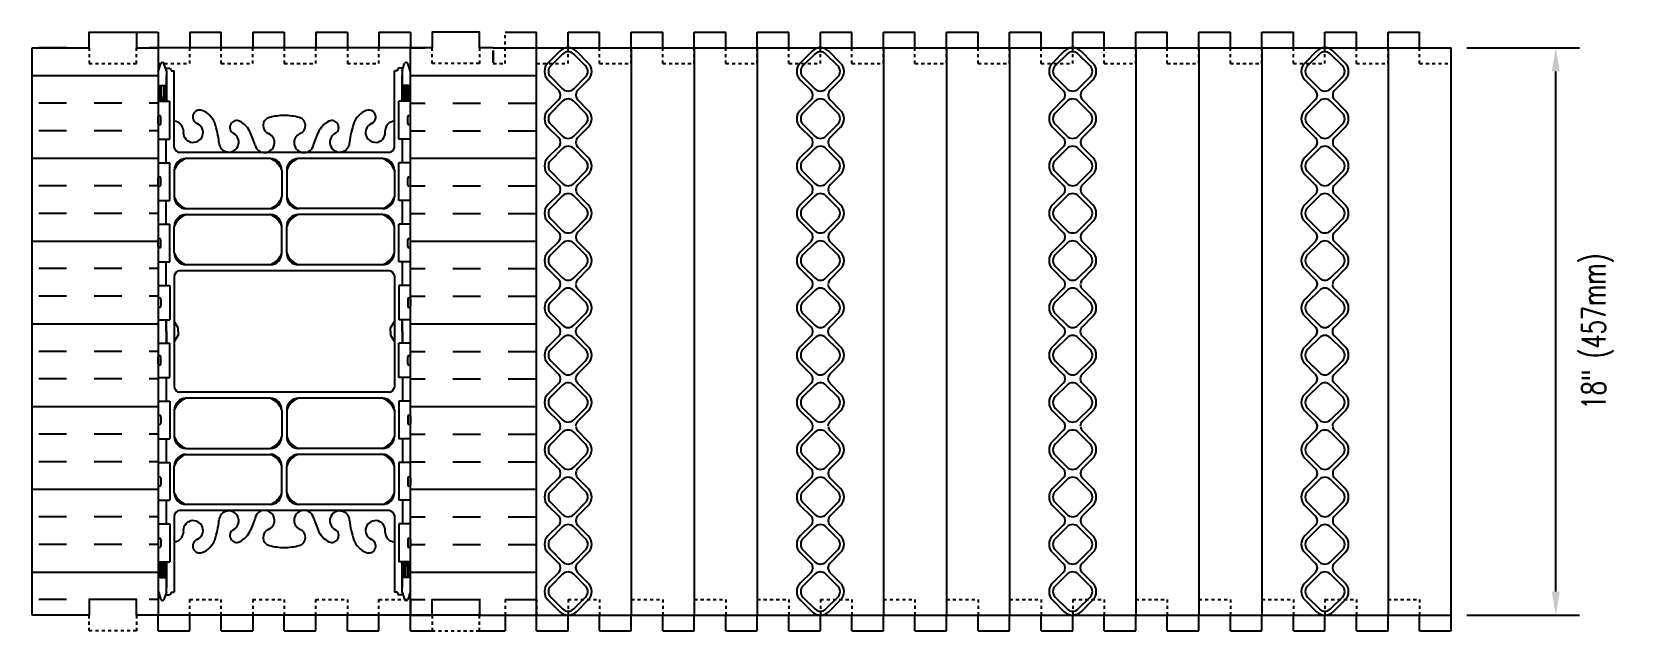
# Model space of a CAD drawing. Header units: inches. Extents: x 134.3 to 188.9, y 32.5 to 89.4.
# Drawn here: x 138.2 to 188.9, y 70.4 to 89.4 of the extents above; entities that cross this region are included whole.
import ezdxf

# ---------------------------------------------------------------- set-up
doc = ezdxf.new("R2010")
doc.units = ezdxf.units.IN
doc.header["$MEASUREMENT"] = 0
doc.linetypes.add('DASHED2', pattern=[0.375, 0.25, -0.125])
for name, color, linetype in [('HATCH', 12, 'Continuous'), ('line25', 2, 'Continuous'), ('LINE50', 5, 'Continuous'), ('LINE8', 8, 'Continuous'), ('LINE9', 9, 'Continuous'), ('TEXT', 4, 'Continuous'), ('Web_Edge', 9, 'Continuous')]:
    doc.layers.add(name, color=color, linetype=linetype)
doc.styles.add('DIM', font='romans.shx', dxfattribs={"width": 0.7})
doc.dimstyles.new('ext_8', dxfattribs={"dimscale": 8, "dimtxt": 0.09375, "dimasz": 0.09375, "dimexe": 0.09375, "dimexo": 0.0625, "dimgap": 0.0625, "dimtad": 1, "dimdec": 4, "dimzin": 3, "dimdsep": 46, "dimlunit": 4, "dimtxsty": 'DIM', "dimcen": 0.09, "dimdle": 0.09375, "dimclrt": 4, "dimadec": 0, "dimazin": 0, "dimtfac": 1, "dimtdec": 4, "dimtmove": 2, "dimatfit": 3, "dimfxl": 0, "dimfrac": 2, "dimtolj": 1, "dimtzin": 0, "dimarcsym": 0})

# ---------------------------------------------------------------- blocks, each defined once
blk = doc.blocks.new('*D45')
at = {"layer": 'Defpoints', "color": 0}
for p in [(183.162, 88.884), (186.482, 88.884), (183.162, 70.884)]:
    blk.add_point(p, dxfattribs=at)
at = {"layer": 'TEXT', "color": 0, "lineweight": -2}
for p, q in [((183.662, 88.884), (187.232, 88.884)), ((186.482, 71.634), (186.482, 88.134)), ((183.662, 70.884), (187.232, 70.884))]:
    blk.add_line(p, q, dxfattribs=at)
at = {"layer": 'TEXT', "color": 0}
for points in [[(186.357, 88.134), (186.607, 88.134), (186.482, 88.884)], [(186.357, 71.634), (186.607, 71.634), (186.482, 70.884)]]:
    blk.add_solid(points, dxfattribs=at)
at = {"layer": 'TEXT', "color": 4, "insert": (187.812, 79.884), "char_height": 0.75, "attachment_point": 5, "rotation": 90, "style": 'DIM'}
blk.add_mtext('\\A1;18" (457mm)', dxfattribs=at)
blk = doc.blocks.new('WEB_INSERT_FRONT')
for p, q in [((-0.265, 8.89), (-0.64, 8.515)), ((0.64, 8.515), (0.265, 8.89)), ((-0.64, 7.985), (-0.297, 7.641)), ((0.309, 7.653), (0.64, 7.985)), ((-0.297, 7.359), (-0.64, 7.015)), ((0.25, 7.512), (0.25, 7.488)), ((0.64, 7.015), (0.309, 7.347)), ((-0.64, 6.485), (-0.297, 6.141)), ((0.309, 6.153), (0.64, 6.485)), ((-0.297, 5.859), (-0.64, 5.515)), ((0.25, 6.012), (0.25, 5.988)), ((0.64, 5.515), (0.309, 5.847)), ((-0.64, 4.985), (-0.297, 4.641)), ((0.309, 4.653), (0.64, 4.985)), ((-0.297, 4.359), (-0.64, 4.015)), ((0.25, 4.512), (0.25, 4.488)), ((0.64, 4.015), (0.309, 4.347)), ((-0.297, 3.141), (-0.64, 3.485)), ((0.309, 3.153), (0.64, 3.485)), ((-0.297, 2.859), (-0.64, 2.515)), ((0.25, 3.012), (0.25, 2.988)), ((0.64, 2.515), (0.309, 2.847)), ((-0.64, 1.985), (-0.297, 1.641)), ((0.309, 1.653), (0.64, 1.985)), ((-0.297, 1.359), (-0.64, 1.015)), ((-0.64, 0.485), (-0.297, 0.141)), ((-0.297, -0.141), (-0.64, -0.485)), ((-0.64, -1.015), (-0.297, -1.359)), ((-0.297, -1.641), (-0.64, -1.985)), ((-0.64, -2.515), (-0.297, -2.859)), ((-0.297, -3.141), (-0.64, -3.485)), ((0.64, -3.485), (0.309, -3.153)), ((-0.64, -4.015), (-0.297, -4.359)), ((0.309, -4.347), (0.64, -4.015)), ((0.25, -4.488), (0.25, -4.512)), ((-0.297, -4.641), (-0.64, -4.985)), ((0.64, -4.985), (0.309, -4.653)), ((-0.64, -5.515), (-0.297, -5.859)), ((0.309, -5.847), (0.64, -5.515)), ((0.25, -5.988), (0.25, -6.012)), ((-0.297, -6.141), (-0.64, -6.485)), ((0.64, -6.485), (0.309, -6.153)), ((-0.64, -7.015), (-0.297, -7.359)), ((0.297, -7.359), (0.64, -7.015)), ((-0.297, -7.641), (-0.64, -7.985)), ((0.64, -7.985), (0.297, -7.641)), ((-0.64, -8.515), (-0.265, -8.89)), ((0.265, -8.89), (0.64, -8.515))]:
    blk.add_line(p, q)
for points in [[(-0.552, 8.073), (-0.177, 7.698, 0.414214), (0.177, 7.698), (0.552, 8.073, 0.414214), (0.552, 8.427), (0.177, 8.802, 0.414214), (-0.177, 8.802), (-0.552, 8.427, 0.414214)], [(-0.552, 6.573), (-0.177, 6.198, 0.414214), (0.177, 6.198), (0.552, 6.573, 0.414214), (0.552, 6.927), (0.177, 7.302, 0.414214), (-0.177, 7.302), (-0.552, 6.927, 0.414214)], [(-0.552, 5.073), (-0.177, 4.698, 0.414214), (0.177, 4.698), (0.552, 5.073, 0.414214), (0.552, 5.427), (0.177, 5.802, 0.414214), (-0.177, 5.802), (-0.552, 5.427, 0.414214)], [(-0.552, 3.573), (-0.177, 3.198, 0.414214), (0.177, 3.198), (0.552, 3.573, 0.414214), (0.552, 3.927), (0.177, 4.302, 0.414214), (-0.177, 4.302), (-0.552, 3.927, 0.414214)], [(-0.552, 3.573), (-0.177, 3.198, 0.414214), (0.177, 3.198), (0.552, 3.573, 0.414214), (0.552, 3.927), (0.177, 4.302, 0.414214), (-0.177, 4.302), (-0.552, 3.927, 0.414214)], [(-0.552, 2.073), (-0.177, 1.698, 0.414214), (0.177, 1.698), (0.552, 2.073, 0.414214), (0.552, 2.427), (0.177, 2.802, 0.414214), (-0.177, 2.802), (-0.552, 2.427, 0.414214)], [(-0.552, 0.573), (-0.177, 0.198, 0.414214), (0.177, 0.198), (0.552, 0.573, 0.414214), (0.552, 0.927), (0.177, 1.302, 0.414214), (-0.177, 1.302), (-0.552, 0.927, 0.414214)], [(-0.552, -0.927), (-0.177, -1.302, 0.414214), (0.177, -1.302), (0.552, -0.927, 0.414214), (0.552, -0.573), (0.177, -0.198, 0.414214), (-0.177, -0.198), (-0.552, -0.573, 0.414214)], [(-0.552, -2.427), (-0.177, -2.802, 0.414214), (0.177, -2.802), (0.552, -2.427, 0.414214), (0.552, -2.073), (0.177, -1.698, 0.414214), (-0.177, -1.698), (-0.552, -2.073, 0.414214)], [(-0.552, -3.927), (-0.177, -4.302, 0.414214), (0.177, -4.302), (0.552, -3.927, 0.414214), (0.552, -3.573), (0.177, -3.198, 0.414214), (-0.177, -3.198), (-0.552, -3.573, 0.414214)], [(-0.552, -5.427), (-0.177, -5.802, 0.414214), (0.177, -5.802), (0.552, -5.427, 0.414214), (0.552, -5.073), (0.177, -4.698, 0.414214), (-0.177, -4.698), (-0.552, -5.073, 0.414214)], [(-0.552, -6.927), (-0.177, -7.302, 0.414214), (0.177, -7.302), (0.552, -6.927, 0.414214), (0.552, -6.573), (0.177, -6.198, 0.414214), (-0.177, -6.198), (-0.552, -6.573, 0.414214)], [(-0.552, -8.427), (-0.177, -8.802, 0.414214), (0.177, -8.802), (0.552, -8.427, 0.414214), (0.552, -8.073), (0.177, -7.698, 0.414214), (-0.177, -7.698), (-0.552, -8.073, 0.414214)]]:
    blk.add_lwpolyline(points, format="xyb", close=True)
blk.add_lwpolyline([(0.25, -2.988, -0.198912), (0.309, -2.847), (0.64, -2.515, 0.414214), (0.64, -1.985), (0.309, -1.653, -0.198912), (0.25, -1.512), (0.25, -1.488, -0.198912), (0.309, -1.347), (0.64, -1.015, 0.414214), (0.64, -0.485), (0.309, -0.153, -0.198912), (0.25, -0.012), (0.25, 0.012, -0.198912), (0.309, 0.153), (0.64, 0.485, 0.414214), (0.64, 1.015), (0.309, 1.347, -0.198912), (0.25, 1.488)], format="xyb")
for centre, radius, start, end in [((0, 8.625), 0.375, 45, 135), ((-0.375, 8.25), 0.375, 135, 225), ((0.375, 8.25), 0.375, 315, 45), ((-0.438, 7.5), 0.2, 315, 45), ((0.45, 7.512), 0.2, 135, 180), ((0.45, 7.488), 0.2, 180, 225), ((-0.375, 6.75), 0.375, 135, 225), ((0.375, 6.75), 0.375, 315, 45), ((-0.438, 6), 0.2, 315, 45), ((0.45, 6.012), 0.2, 135, 180), ((0.45, 5.988), 0.2, 180, 225), ((-0.375, 5.25), 0.375, 135, 225), ((0.375, 5.25), 0.375, 315, 45), ((-0.438, 4.5), 0.2, 315, 45), ((0.45, 4.512), 0.2, 135, 180), ((0.45, 4.488), 0.2, 180, 225), ((-0.375, 3.75), 0.375, 135, 225), ((0.375, 3.75), 0.375, 315, 45), ((-0.438, 3), 0.2, 315, 45), ((0.45, 3.012), 0.2, 135, 180), ((0.45, 2.988), 0.2, 180, 225), ((-0.375, 2.25), 0.375, 135, 225), ((0.375, 2.25), 0.375, 315, 45), ((-0.438, 1.5), 0.2, 315, 45), ((0.45, 1.512), 0.2, 135, 180), ((-0.375, 0.75), 0.375, 135, 225), ((-0.438, 0), 0.2, 315, 45), ((-0.375, -0.75), 0.375, 135, 225), ((-0.438, -1.5), 0.2, 315, 45), ((-0.375, -2.25), 0.375, 135, 225), ((-0.438, -3), 0.2, 315, 45), ((0.45, -3.012), 0.2, 180, 225), ((-0.375, -3.75), 0.375, 135, 225), ((0.375, -3.75), 0.375, 315, 45), ((-0.438, -4.5), 0.2, 315, 45), ((0.45, -4.488), 0.2, 135, 180), ((0.45, -4.512), 0.2, 180, 225), ((-0.375, -5.25), 0.375, 135, 225), ((0.375, -5.25), 0.375, 315, 45), ((-0.438, -6), 0.2, 315, 45), ((0.45, -5.988), 0.2, 135, 180), ((0.45, -6.012), 0.2, 180, 225), ((-0.375, -6.75), 0.375, 135, 225), ((0.375, -6.75), 0.375, 315, 45), ((-0.438, -7.5), 0.2, 315, 45), ((0.438, -7.5), 0.2, 135, 225), ((-0.375, -8.25), 0.375, 135, 225), ((0.375, -8.25), 0.375, 315, 45), ((0, -8.625), 0.375, 225, 315)]:
    blk.add_arc(centre, radius, start, end)

msp = doc.modelspace()

# ---------------------------------------------------------------- hatches: boundary and pattern name
at = {"layer": 'HATCH'}
h = msp.add_hatch(dxfattribs=at)
h.set_pattern_fill('INSUL', color=256, scale=7, angle=180, style=0)
h.set_pattern_definition([(180, (92.0052, -145.6224), (-3e-16, -2.625), []), (180, (92.0052, -146.4974), (-3e-16, -2.625), [0.875, -0.875]), (180, (92.0052, -147.3724), (-3e-16, -2.625), [0.875, -0.875])])
h.paths.add_polyline_path([(142.1621, 88.88416), (141.4746, 88.88416), (141.4746, 88.38416), (139.9746, 88.38416), (139.9746, 88.88416), (138.1621, 88.88416), (138.1621, 70.88416), (139.9746, 70.88416), (139.9746, 71.38416), (141.4746, 71.38416), (141.4746, 70.88416), (142.1621, 70.88416)])
h = msp.add_hatch(dxfattribs=at)
h.set_pattern_fill('INSUL', color=256, scale=7, style=0)
h.set_pattern_definition([(0, (92.0052, -145.6224), (0, 2.625), []), (0, (92.0052, -144.7474), (0, 2.625), [0.875, -0.875]), (0, (92.0052, -143.8724), (0, 2.625), [0.875, -0.875])])
h.paths.add_polyline_path([(150.1621, 70.88416), (150.8496, 70.88416), (150.8496, 71.38416), (152.3496, 71.38416), (152.3496, 70.88416), (154.1621, 70.88416), (154.1621, 88.88416), (152.3496, 88.88416), (152.3496, 88.38416), (150.8496, 88.38416), (150.8496, 88.88416), (150.1621, 88.88416)])

# ---------------------------------------------------------------- linework, layer by layer
for p, q in [((150.1621, 88.88416), (142.1621, 88.88416)), ((152.3496, 70.88416), (142.1621, 70.88416))]:
    msp.add_line(p, q, dxfattribs=at)
for points, degree in [([(152.78614, 88.40578), (152.78614, 88.53622), (152.78614, 88.66667), (152.78614, 88.79711)], 3), ([(152.78614, 88.79711), (152.78614, 88.60145), (152.78614, 88.40578)], 2)]:
    msp.add_open_spline(points, degree=degree, dxfattribs=at)
at = {"layer": 'line25'}
for p, q in [((142.1621, 88.88416), (142.1621, 70.88416)), ((150.1621, 70.88416), (150.1621, 88.88416)), ((157.1621, 88.88416), (157.1621, 70.88416)), ((159.1621, 88.88416), (159.1621, 70.88416)), ((161.1621, 88.88416), (161.1621, 70.88416)), ((165.1621, 88.88416), (165.1621, 70.88416)), ((167.1621, 88.88416), (167.1621, 70.88416)), ((169.1621, 88.88416), (169.1621, 70.88416)), ((173.1621, 88.88416), (173.1621, 70.88416)), ((175.1621, 88.88416), (175.1621, 70.88416)), ((177.1621, 88.88416), (177.1621, 70.88416)), ((181.1621, 88.88416), (181.1621, 70.88416)), ((142.1621, 87.18916), (142.52705, 87.18916)), ((142.52705, 85.98916), (142.52705, 87.18916)), ((150.1621, 87.18916), (149.79714, 87.18916)), ((149.79714, 85.98916), (149.79714, 87.18916)), ((142.1621, 85.98916), (142.52705, 85.98916)), ((150.1621, 85.98916), (149.79714, 85.98916)), ((142.1621, 85.23916), (142.52705, 85.23916)), ((142.52705, 84.03916), (142.52705, 85.23916)), ((150.1621, 85.23916), (149.79714, 85.23916)), ((149.79714, 84.03916), (149.79714, 85.23916)), ((142.1621, 84.03916), (142.52705, 84.03916)), ((150.1621, 84.03916), (149.79714, 84.03916)), ((142.1621, 83.28916), (142.52705, 83.28916)), ((142.52705, 82.08916), (142.52705, 83.28916)), ((150.1621, 83.28916), (149.79714, 83.28916)), ((149.79714, 82.08916), (149.79714, 83.28916)), ((142.1621, 82.08916), (142.52705, 82.08916)), ((150.1621, 82.08916), (149.79714, 82.08916)), ((142.1621, 81.33916), (142.52705, 81.33916)), ((142.52705, 81.33916), (142.52705, 80.25916)), ((150.1621, 81.33916), (149.79714, 81.33916)), ((149.79714, 81.33916), (149.79714, 80.25916)), ((142.1621, 80.25916), (142.52705, 80.25916)), ((150.1621, 80.25916), (149.79714, 80.25916)), ((142.1621, 79.50916), (142.52705, 79.50916)), ((142.52705, 78.42916), (142.52705, 79.50916)), ((150.1621, 79.50916), (149.79714, 79.50916)), ((149.79714, 78.42916), (149.79714, 79.50916)), ((142.1621, 78.88416), (142.1621, 70.88416)), ((142.1621, 78.42916), (142.52705, 78.42916)), ((150.1621, 78.42916), (149.79714, 78.42916)), ((142.1621, 77.67916), (142.52705, 77.67916)), ((142.52705, 77.67916), (142.52705, 76.47916)), ((150.1621, 77.67916), (149.79714, 77.67916)), ((149.79714, 77.67916), (149.79714, 76.47916)), ((142.1621, 76.47916), (142.52705, 76.47916)), ((150.1621, 76.47916), (149.79714, 76.47916)), ((142.1621, 75.72916), (142.52705, 75.72916)), ((142.52705, 75.72916), (142.52705, 74.52916)), ((150.1621, 75.72916), (149.79714, 75.72916)), ((149.79714, 75.72916), (149.79714, 74.52916)), ((142.1621, 74.52916), (142.52705, 74.52916)), ((150.1621, 74.52916), (149.79714, 74.52916)), ((142.1621, 73.77916), (142.52705, 73.77916)), ((142.52705, 73.77916), (142.52705, 72.57916)), ((150.1621, 73.77916), (149.79714, 73.77916)), ((149.79714, 73.77916), (149.79714, 72.57916)), ((142.1621, 72.57916), (142.52705, 72.57916)), ((150.1621, 72.57916), (149.79714, 72.57916))]:
    msp.add_line(p, q, dxfattribs=at)
at = {"layer": 'LINE50'}
for p, q in [((138.1621, 70.88416), (138.1621, 88.88416)), ((152.7871, 88.88416), (183.1621, 88.88416)), ((154.1621, 70.88416), (154.1621, 88.88416)), ((183.1621, 70.88416), (183.1621, 88.88416)), ((152.7871, 70.88416), (183.1621, 70.88416))]:
    msp.add_line(p, q, dxfattribs=at)
for points in [[(138.1621, 88.88416), (139.9746, 88.88416), (139.9746, 89.38416), (141.4746, 89.38416), (141.4746, 88.88416), (142.1621, 88.88416)], [(152.7871, 88.88416), (152.3496, 88.88416), (152.3496, 89.38416), (150.8496, 89.38416), (150.8496, 88.88416), (150.1621, 88.88416)], [(142.1621, 70.88416), (141.4746, 70.88416), (141.4746, 71.38416), (139.9746, 71.38416), (139.9746, 70.88416), (138.1621, 70.88416)], [(150.1621, 70.88416), (150.8496, 70.88416), (150.8496, 71.38416), (152.3496, 71.38416), (152.3496, 70.88416), (152.7871, 70.88416)]]:
    msp.add_lwpolyline(points, dxfattribs=at)
at = {"layer": 'LINE8'}
for p, q in [((141.4746, 89.38416), (142.1621, 89.38416)), ((142.1621, 89.38416), (142.1621, 88.38416)), ((143.1621, 89.38416), (143.1621, 88.88416)), ((143.1621, 89.38416), (144.1621, 89.38416)), ((144.1621, 88.88416), (144.1621, 89.38416)), ((145.1621, 89.38416), (145.1621, 88.88416)), ((145.1621, 89.38416), (146.1621, 89.38416)), ((146.1621, 89.38416), (146.1621, 88.88416)), ((147.1621, 89.38416), (147.1621, 88.88416)), ((147.1621, 89.38416), (148.1621, 89.38416)), ((148.1621, 89.38416), (148.1621, 88.88416)), ((149.1621, 89.38416), (149.1621, 88.88416)), ((149.1621, 89.38416), (150.1621, 89.38416)), ((150.1621, 89.38416), (150.1621, 88.88416)), ((150.1621, 71.38416), (150.1621, 70.88416)), ((142.1621, 70.38416), (142.1621, 70.88416)), ((143.1621, 70.38416), (143.1621, 70.88416)), ((144.1621, 70.38416), (144.1621, 70.88416)), ((145.1621, 70.88416), (145.1621, 70.38416)), ((146.1621, 70.38416), (146.1621, 70.88416)), ((147.1621, 70.38416), (147.1621, 70.88416)), ((148.1621, 70.38416), (148.1621, 70.88416)), ((149.1621, 70.38416), (149.1621, 70.88416)), ((150.1621, 70.38416), (150.1621, 70.88416)), ((142.1621, 70.38416), (143.1621, 70.38416)), ((144.1621, 70.38416), (145.1621, 70.38416)), ((146.1621, 70.38416), (147.1621, 70.38416)), ((148.1621, 70.38416), (149.1621, 70.38416)), ((150.1621, 70.38416), (150.8496, 70.38416))]:
    msp.add_line(p, q, dxfattribs=at)
at = {"layer": 'LINE8', "linetype": 'DASHED2', "ltscale": 0.15}
for p, q in [((143.1621, 88.38416), (143.1621, 88.88416)), ((144.1621, 88.38416), (144.1621, 88.88416)), ((145.1621, 88.38416), (145.1621, 88.88416)), ((146.1621, 88.88416), (146.1621, 88.38416)), ((147.1621, 88.38416), (147.1621, 88.88416)), ((148.1621, 88.88416), (148.1621, 88.38416)), ((149.1621, 88.38416), (149.1621, 88.88416)), ((142.1621, 88.38416), (143.1621, 88.38416)), ((144.1621, 88.38416), (145.1621, 88.38416)), ((146.1621, 88.38416), (147.1621, 88.38416)), ((148.1621, 88.38416), (149.1621, 88.38416)), ((143.1621, 71.38416), (144.1621, 71.38416)), ((143.1621, 70.88416), (143.1621, 71.38416)), ((144.1621, 70.88416), (144.1621, 71.38416)), ((145.1621, 71.38416), (146.1621, 71.38416)), ((145.1621, 71.38416), (145.1621, 70.88416)), ((146.1621, 71.38416), (146.1621, 70.88416)), ((147.1621, 71.38416), (148.1621, 71.38416)), ((147.1621, 70.88416), (147.1621, 71.38416)), ((148.1621, 71.38416), (148.1621, 70.88416)), ((149.1621, 71.38416), (150.1621, 71.38416)), ((149.1621, 70.88416), (149.1621, 71.38416))]:
    msp.add_line(p, q, dxfattribs=at)
at = {"layer": 'LINE9', "linetype": 'DASHED2', "ltscale": 0.15}
for p, q in [((153.1621, 88.38416), (153.1621, 89.38416)), ((154.1621, 88.38416), (154.1621, 88.88416)), ((155.1621, 88.38416), (155.1621, 88.88416)), ((156.1621, 88.38416), (156.1621, 88.88416)), ((157.1621, 88.38416), (157.1621, 88.88416)), ((158.1621, 88.38416), (158.1621, 88.88416)), ((159.1621, 88.38416), (159.1621, 88.88416)), ((160.1621, 88.38416), (160.1621, 88.88416)), ((161.1621, 88.38416), (161.1621, 88.88416)), ((162.1621, 88.38416), (162.1621, 88.88416)), ((163.1621, 88.38416), (163.1621, 88.88416)), ((164.1621, 88.38416), (164.1621, 88.88416)), ((165.1621, 88.38416), (165.1621, 88.88416)), ((166.1621, 88.38416), (166.1621, 88.88416)), ((167.1621, 88.38416), (167.1621, 88.88416)), ((168.1621, 88.38416), (168.1621, 88.88416)), ((169.1621, 88.38416), (169.1621, 88.88416)), ((170.1621, 88.38416), (170.1621, 88.88416)), ((171.1621, 88.38416), (171.1621, 88.88416)), ((172.1621, 88.38416), (172.1621, 88.88416)), ((173.1621, 88.38416), (173.1621, 88.88416)), ((174.1621, 88.38416), (174.1621, 88.88416)), ((175.1621, 88.38416), (175.1621, 88.88416)), ((176.1621, 88.38416), (176.1621, 88.88416)), ((177.1621, 88.38416), (177.1621, 88.88416)), ((178.1621, 88.38416), (178.1621, 88.88416)), ((179.1621, 88.38416), (179.1621, 88.88416)), ((180.1621, 88.38416), (180.1621, 88.88416)), ((181.1621, 88.38416), (181.1621, 88.88416)), ((182.1621, 88.38416), (182.1621, 88.88416)), ((183.1621, 88.38416), (183.1621, 88.88416)), ((152.7871, 88.38416), (153.1621, 88.38416)), ((154.1621, 88.38416), (155.1621, 88.38416)), ((156.1621, 88.38416), (157.1621, 88.38416)), ((158.1621, 88.38416), (159.1621, 88.38416)), ((160.1621, 88.38416), (161.1621, 88.38416)), ((162.1621, 88.38416), (163.1621, 88.38416)), ((164.1621, 88.38416), (165.1621, 88.38416)), ((166.1621, 88.38416), (167.1621, 88.38416)), ((168.1621, 88.38416), (169.1621, 88.38416)), ((170.1621, 88.38416), (171.1621, 88.38416)), ((172.1621, 88.38416), (173.1621, 88.38416)), ((174.1621, 88.38416), (175.1621, 88.38416)), ((176.1621, 88.38416), (177.1621, 88.38416)), ((178.1621, 88.38416), (179.1621, 88.38416)), ((180.1621, 88.38416), (181.1621, 88.38416)), ((182.1621, 88.38416), (183.1621, 88.38416)), ((153.1621, 71.38416), (153.1621, 70.88416)), ((153.1621, 71.38416), (154.1621, 71.38416)), ((154.1621, 71.38416), (154.1621, 70.88416)), ((155.1621, 71.38416), (156.1621, 71.38416)), ((155.1621, 71.38416), (155.1621, 70.88416)), ((156.1621, 71.38416), (156.1621, 70.88416)), ((157.1621, 71.38416), (158.1621, 71.38416)), ((158.1621, 71.38416), (158.1621, 70.88416)), ((159.1621, 71.38416), (159.1621, 70.88416)), ((159.1621, 71.38416), (160.1621, 71.38416)), ((160.1621, 71.38416), (160.1621, 70.88416)), ((161.1621, 71.38416), (161.1621, 70.88416)), ((161.1621, 71.38416), (162.1621, 71.38416)), ((162.1621, 71.38416), (162.1621, 70.88416)), ((163.1621, 71.38416), (164.1621, 71.38416)), ((163.1621, 71.38416), (163.1621, 70.88416)), ((164.1621, 71.38416), (164.1621, 70.88416)), ((165.1621, 71.38416), (166.1621, 71.38416)), ((165.1621, 71.38416), (165.1621, 70.88416)), ((166.1621, 71.38416), (166.1621, 70.88416)), ((167.1621, 71.38416), (167.1621, 70.88416)), ((167.1621, 71.38416), (168.1621, 71.38416)), ((168.1621, 71.38416), (168.1621, 70.88416)), ((169.1621, 71.38416), (169.1621, 70.88416)), ((169.1621, 71.38416), (170.1621, 71.38416)), ((170.1621, 71.38416), (170.1621, 70.88416)), ((171.1621, 71.38416), (171.1621, 70.88416)), ((171.1621, 71.38416), (172.1621, 71.38416)), ((172.1621, 71.38416), (172.1621, 70.88416)), ((173.1621, 71.38416), (173.1621, 70.88416)), ((173.1621, 71.38416), (174.1621, 71.38416)), ((174.1621, 71.38416), (174.1621, 70.88416)), ((175.1621, 71.38416), (175.1621, 70.88416)), ((175.1621, 71.38416), (176.1621, 71.38416)), ((176.1621, 71.38416), (176.1621, 70.88416)), ((177.1621, 71.38416), (177.1621, 70.88416)), ((177.1621, 71.38416), (178.1621, 71.38416)), ((178.1621, 71.38416), (178.1621, 70.88416)), ((179.1621, 71.38416), (179.1621, 70.88416)), ((179.1621, 71.38416), (180.1621, 71.38416)), ((180.1621, 71.38416), (180.1621, 70.88416)), ((181.1621, 71.38416), (181.1621, 70.88416)), ((181.1621, 71.38416), (182.1621, 71.38416)), ((182.1621, 71.38416), (182.1621, 70.88416))]:
    msp.add_line(p, q, dxfattribs=at)
at = {"layer": 'LINE9'}
for p, q in [((153.1621, 89.38416), (154.1621, 89.38416)), ((154.1621, 88.88416), (154.1621, 89.38416)), ((155.1621, 88.88416), (155.1621, 89.38416)), ((155.1621, 89.38416), (156.1621, 89.38416)), ((156.1621, 88.88416), (156.1621, 89.38416)), ((157.1621, 88.88416), (157.1621, 89.38416)), ((157.1621, 89.38416), (158.1621, 89.38416)), ((158.1621, 88.88416), (158.1621, 89.38416)), ((159.1621, 88.88416), (159.1621, 89.38416)), ((159.1621, 89.38416), (160.1621, 89.38416)), ((160.1621, 88.88416), (160.1621, 89.38416)), ((161.1621, 88.88416), (161.1621, 89.38416)), ((161.1621, 89.38416), (162.1621, 89.38416)), ((162.1621, 88.88416), (162.1621, 89.38416)), ((163.1621, 88.88416), (163.1621, 89.38416)), ((163.1621, 89.38416), (164.1621, 89.38416)), ((164.1621, 88.88416), (164.1621, 89.38416)), ((165.1621, 88.88416), (165.1621, 89.38416)), ((165.1621, 89.38416), (166.1621, 89.38416)), ((166.1621, 88.88416), (166.1621, 89.38416)), ((167.1621, 88.88416), (167.1621, 89.38416)), ((167.1621, 89.38416), (168.1621, 89.38416)), ((168.1621, 88.88416), (168.1621, 89.38416)), ((169.1621, 89.38416), (170.1621, 89.38416)), ((169.1621, 88.88416), (169.1621, 89.38416)), ((170.1621, 88.88416), (170.1621, 89.38416)), ((171.1621, 89.38416), (172.1621, 89.38416)), ((171.1621, 88.88416), (171.1621, 89.38416)), ((172.1621, 88.88416), (172.1621, 89.38416)), ((173.1621, 89.38416), (174.1621, 89.38416)), ((173.1621, 88.88416), (173.1621, 89.38416)), ((174.1621, 88.88416), (174.1621, 89.38416)), ((175.1621, 89.38416), (176.1621, 89.38416)), ((175.1621, 88.88416), (175.1621, 89.38416)), ((176.1621, 88.88416), (176.1621, 89.38416)), ((177.1621, 89.38416), (178.1621, 89.38416)), ((177.1621, 88.88416), (177.1621, 89.38416)), ((178.1621, 88.88416), (178.1621, 89.38416)), ((179.1621, 89.38416), (180.1621, 89.38416)), ((179.1621, 88.88416), (179.1621, 89.38416)), ((180.1621, 88.88416), (180.1621, 89.38416)), ((181.1621, 89.38416), (182.1621, 89.38416)), ((181.1621, 88.88416), (181.1621, 89.38416)), ((182.1621, 88.88416), (182.1621, 89.38416)), ((142.1621, 86.47916), (142.1621, 86.69916)), ((142.1621, 86.64416), (142.1621, 86.64416)), ((142.1621, 86.53416), (142.1621, 86.53416)), ((142.2021, 86.73916), (142.2021, 86.73916)), ((142.2021, 86.43916), (142.2021, 86.43916)), ((142.2421, 86.47916), (142.2421, 86.69916)), ((150.08209, 86.47916), (150.08209, 86.69916)), ((150.12209, 86.73916), (150.12209, 86.73916)), ((150.12209, 86.43916), (150.12209, 86.43916)), ((150.16209, 86.47916), (150.16209, 86.69916)), ((150.1621, 86.64416), (150.16209, 86.64416)), ((150.1621, 86.53416), (150.16209, 86.53416)), ((142.2021, 84.78916), (142.2021, 84.78916)), ((150.12209, 84.78916), (150.12209, 84.78916)), ((142.1621, 84.52916), (142.1621, 84.74916)), ((142.1621, 84.69416), (142.1621, 84.69416)), ((142.1621, 84.58416), (142.1621, 84.58416)), ((142.2021, 84.48916), (142.2021, 84.48916)), ((142.2421, 84.52916), (142.2421, 84.74916)), ((150.08209, 84.52916), (150.08209, 84.74916)), ((150.12209, 84.48916), (150.12209, 84.48916)), ((150.16209, 84.52916), (150.16209, 84.74916)), ((150.1621, 84.69416), (150.16209, 84.69416)), ((150.1621, 84.58416), (150.16209, 84.58416)), ((142.1621, 82.57916), (142.1621, 82.79916)), ((142.2021, 82.83916), (142.2021, 82.83916)), ((142.2421, 82.57916), (142.2421, 82.79916)), ((150.08209, 82.57916), (150.08209, 82.79916)), ((150.12209, 82.83916), (150.12209, 82.83916)), ((150.16209, 82.57916), (150.16209, 82.79916)), ((142.1621, 82.74416), (142.1621, 82.74416)), ((142.1621, 82.63416), (142.1621, 82.63416)), ((142.2021, 82.53916), (142.2021, 82.53916)), ((150.12209, 82.53916), (150.12209, 82.53916)), ((150.1621, 82.74416), (150.16209, 82.74416)), ((150.1621, 82.63416), (150.16209, 82.63416)), ((142.1621, 80.90916), (142.1621, 80.68916)), ((142.1621, 80.85416), (142.1621, 80.85416)), ((142.1621, 80.74416), (142.1621, 80.74416)), ((142.2021, 80.94916), (142.2021, 80.94916)), ((142.2421, 80.90916), (142.2421, 80.68916)), ((150.08209, 80.90916), (150.08209, 80.68916)), ((150.12209, 80.94916), (150.12209, 80.94916)), ((150.16209, 80.90916), (150.16209, 80.68916)), ((150.1621, 80.85416), (150.16209, 80.85416)), ((150.1621, 80.74416), (150.16209, 80.74416)), ((142.2021, 80.64916), (142.2021, 80.64916)), ((150.12209, 80.64916), (150.12209, 80.64916)), ((142.1621, 78.85916), (142.1621, 79.07916)), ((142.1621, 79.02416), (142.1621, 79.02416)), ((142.1621, 78.91416), (142.1621, 78.91416)), ((142.2021, 79.11916), (142.2021, 79.11916)), ((142.2021, 78.81916), (142.2021, 78.81916)), ((142.2421, 78.85916), (142.2421, 79.07916)), ((150.08209, 78.85916), (150.08209, 79.07916)), ((150.12209, 79.11916), (150.12209, 79.11916)), ((150.12209, 78.81916), (150.12209, 78.81916)), ((150.16209, 78.85916), (150.16209, 79.07916)), ((150.1621, 79.02416), (150.16209, 79.02416)), ((150.1621, 78.91416), (150.16209, 78.91416)), ((142.1621, 77.18916), (142.1621, 76.96916)), ((142.2021, 77.22916), (142.2021, 77.22916)), ((142.2421, 77.18916), (142.2421, 76.96916)), ((150.08209, 77.18916), (150.08209, 76.96916)), ((150.12209, 77.22916), (150.12209, 77.22916)), ((150.16209, 77.18916), (150.16209, 76.96916)), ((142.1621, 77.13416), (142.1621, 77.13416)), ((142.1621, 77.02416), (142.1621, 77.02416)), ((142.2021, 76.92916), (142.2021, 76.92916)), ((150.12209, 76.92916), (150.12209, 76.92916)), ((150.1621, 77.13416), (150.16209, 77.13416)), ((150.1621, 77.02416), (150.16209, 77.02416)), ((142.1621, 75.23916), (142.1621, 75.01916)), ((142.1621, 75.18416), (142.1621, 75.18416)), ((142.2421, 75.23916), (142.2421, 75.01916)), ((150.08209, 75.23916), (150.08209, 75.01916)), ((150.16209, 75.23916), (150.16209, 75.01916)), ((150.1621, 75.18416), (150.16209, 75.18416)), ((142.1621, 75.07416), (142.1621, 75.07416)), ((142.2021, 74.97916), (142.2021, 74.97916)), ((150.12209, 74.97916), (150.12209, 74.97916)), ((150.1621, 75.07416), (150.16209, 75.07416)), ((142.1621, 73.28916), (142.1621, 73.06916)), ((142.1621, 73.23416), (142.1621, 73.23416)), ((142.1621, 73.12416), (142.1621, 73.12416)), ((142.2021, 73.32916), (142.2021, 73.32916)), ((142.2421, 73.28916), (142.2421, 73.06916)), ((150.08209, 73.28916), (150.08209, 73.06916)), ((150.12209, 73.32916), (150.12209, 73.32916)), ((150.16209, 73.28916), (150.16209, 73.06916)), ((150.1621, 73.23416), (150.16209, 73.23416)), ((150.1621, 73.12416), (150.16209, 73.12416)), ((142.2021, 73.02916), (142.2021, 73.02916)), ((150.12209, 73.02916), (150.12209, 73.02916)), ((157.1621, 71.38416), (157.1621, 70.88416)), ((153.1621, 70.88416), (153.1621, 70.38416)), ((154.1621, 70.38416), (154.1621, 70.88416)), ((155.1621, 70.38416), (155.1621, 70.88416)), ((156.1621, 70.38416), (156.1621, 70.88416)), ((157.1621, 70.38416), (157.1621, 70.88416)), ((158.1621, 70.38416), (158.1621, 70.88416)), ((159.1621, 70.38416), (159.1621, 70.88416)), ((160.1621, 70.38416), (160.1621, 70.88416)), ((161.1621, 70.38416), (161.1621, 70.88416)), ((162.1621, 70.38416), (162.1621, 70.88416)), ((163.1621, 70.38416), (163.1621, 70.88416)), ((164.1621, 70.38416), (164.1621, 70.88416)), ((165.1621, 70.38416), (165.1621, 70.88416)), ((166.1621, 70.38416), (166.1621, 70.88416)), ((167.1621, 70.38416), (167.1621, 70.88416)), ((168.1621, 70.38416), (168.1621, 70.88416)), ((169.1621, 70.38416), (169.1621, 70.88416)), ((170.1621, 70.38416), (170.1621, 70.88416)), ((171.1621, 70.38416), (171.1621, 70.88416)), ((172.1621, 70.38416), (172.1621, 70.88416)), ((173.1621, 70.38416), (173.1621, 70.88416)), ((174.1621, 70.38416), (174.1621, 70.88416)), ((175.1621, 70.38416), (175.1621, 70.88416)), ((176.1621, 70.38416), (176.1621, 70.88416)), ((177.1621, 70.38416), (177.1621, 70.88416)), ((178.1621, 70.38416), (178.1621, 70.88416)), ((179.1621, 70.38416), (179.1621, 70.88416)), ((180.1621, 70.38416), (180.1621, 70.88416)), ((181.1621, 70.38416), (181.1621, 70.88416)), ((182.1621, 70.38416), (182.1621, 70.88416)), ((183.1621, 70.38416), (183.1621, 70.88416)), ((152.3496, 70.38416), (153.1621, 70.38416)), ((152.7871, 70.38416), (153.1621, 70.38416)), ((154.1621, 70.38416), (155.1621, 70.38416)), ((156.1621, 70.38416), (157.1621, 70.38416)), ((158.1621, 70.38416), (159.1621, 70.38416)), ((160.1621, 70.38416), (161.1621, 70.38416)), ((162.1621, 70.38416), (163.1621, 70.38416)), ((164.1621, 70.38416), (165.1621, 70.38416)), ((166.1621, 70.38416), (167.1621, 70.38416)), ((168.1621, 70.38416), (169.1621, 70.38416)), ((170.1621, 70.38416), (171.1621, 70.38416)), ((172.1621, 70.38416), (173.1621, 70.38416)), ((174.1621, 70.38416), (175.1621, 70.38416)), ((176.1621, 70.38416), (177.1621, 70.38416)), ((178.1621, 70.38416), (179.1621, 70.38416)), ((180.1621, 70.38416), (181.1621, 70.38416)), ((182.1621, 70.38416), (183.1621, 70.38416))]:
    msp.add_line(p, q, dxfattribs=at)
at = {"layer": 'LINE9', "linetype": 'DASHED2', "ltscale": 0.15}
for points in [[(139.9746, 88.88416), (139.9746, 88.38416), (141.4746, 88.38416), (141.4746, 88.88416)], [(152.7871, 88.88416), (152.3496, 88.88416), (152.3496, 88.38416), (150.8496, 88.38416), (150.8496, 88.88416), (150.1621, 88.88416)], [(141.4746, 70.88416), (141.4746, 70.38416), (139.9746, 70.38416), (139.9746, 70.88416)], [(150.1621, 70.88416), (150.8496, 70.88416), (150.8496, 70.38416), (152.3496, 70.38416), (152.3496, 70.88416), (152.7871, 70.88416)]]:
    msp.add_lwpolyline(points, dxfattribs=at)
at = {"layer": 'LINE9'}
for centre, start, end in [((142.2021, 86.69916), 90, 180), ((142.2021, 86.47916), 180, 270), ((142.2021, 86.69916), 360, 90), ((142.2021, 86.47916), 270, 0), ((150.12209, 86.69916), 90, 180), ((150.12209, 86.47916), 180, 270), ((150.12209, 86.69916), 0, 90), ((150.12209, 86.47916), 270, 0), ((142.2021, 84.74916), 90, 180), ((142.2021, 84.74916), 360, 90), ((150.12209, 84.74916), 90, 180), ((150.12209, 84.74916), 0, 90), ((142.2021, 84.52916), 180, 270), ((142.2021, 84.52916), 270, 0), ((150.12209, 84.52916), 180, 270), ((150.12209, 84.52916), 270, 0), ((142.2021, 82.79916), 90, 180), ((142.2021, 82.79916), 360, 90), ((150.12209, 82.79916), 90, 180), ((150.12209, 82.79916), 0, 90), ((142.2021, 82.57916), 180, 270), ((142.2021, 82.57916), 270, 0), ((150.12209, 82.57916), 180, 270), ((150.12209, 82.57916), 270, 0), ((142.2021, 80.90916), 90, 180), ((142.2021, 80.90916), 0, 90), ((150.12209, 80.90916), 90, 180), ((150.12209, 80.90916), 360, 90), ((142.2021, 80.68916), 180, 270), ((142.2021, 80.68916), 270, 0), ((150.12209, 80.68916), 180, 270), ((150.12209, 80.68916), 270, 0), ((142.2021, 79.07916), 90, 180), ((142.2021, 78.85916), 180, 270), ((142.2021, 79.07916), 360, 90), ((142.2021, 78.85916), 270, 0), ((150.12209, 79.07916), 90, 180), ((150.12209, 78.85916), 180, 270), ((150.12209, 79.07916), 0, 90), ((150.12209, 78.85916), 270, 0), ((142.2021, 77.18916), 90, 180), ((142.2021, 77.18916), 0, 90), ((150.12209, 77.18916), 90, 180), ((150.12209, 77.18916), 360, 90), ((142.2021, 76.96916), 180, 270), ((142.2021, 76.96916), 270, 0), ((150.12209, 76.96916), 180, 270), ((150.12209, 76.96916), 270, 0), ((142.2021, 75.23916), 90, 180), ((142.2021, 75.23916), 0, 90), ((150.12209, 75.23916), 90, 180), ((150.12209, 75.23916), 360, 90), ((142.2021, 75.01916), 180, 270), ((142.2021, 75.01916), 270, 0), ((150.12209, 75.01916), 180, 270), ((150.12209, 75.01916), 270, 0), ((142.2021, 73.28916), 90, 180), ((142.2021, 73.28916), 0, 90), ((150.12209, 73.28916), 90, 180), ((150.12209, 73.28916), 360, 90), ((142.2021, 73.06916), 180, 270), ((142.2021, 73.06916), 270, 0), ((150.12209, 73.06916), 180, 270), ((150.12209, 73.06916), 270, 0)]:
    msp.add_arc(centre, 0.04, start, end, dxfattribs=at)
at = {"layer": 'Web_Edge'}
for p, q in [((142.1621, 88.12477), (142.24709, 88.38543)), ((142.42209, 88.15543), (142.34709, 88.38543)), ((149.9021, 88.15543), (149.9771, 88.38543)), ((150.1621, 88.12477), (150.0771, 88.38543)), ((142.39601, 88.23543), (142.52209, 88.23543)), ((142.42209, 88.15543), (142.42209, 87.18916)), ((142.5621, 88.18543), (142.5621, 88.18543)), ((142.57209, 88.18543), (142.57209, 88.18543)), ((142.57209, 88.18543), (142.57209, 88.15543)), ((142.57209, 88.15543), (142.67209, 88.15543)), ((142.6721, 85.70881), (142.67209, 88.15543)), ((149.7521, 88.15543), (149.6521, 88.15543)), ((149.6521, 85.7088), (149.6521, 88.15543)), ((149.7521, 88.18543), (149.7521, 88.18543)), ((149.7521, 88.18543), (149.7521, 88.15543)), ((149.92819, 88.23543), (149.8021, 88.23543)), ((149.9021, 88.15543), (149.9021, 87.18916)), ((145.23331, 85.80147), (145.09068, 86.18832)), ((147.09089, 85.80147), (147.23353, 86.18832)), ((149.49095, 85.56068), (142.83325, 85.56068)), ((145.71085, 85.37318), (143.0471, 85.37318)), ((149.2771, 85.37318), (146.61335, 85.37318)), ((142.6721, 84.99818), (142.6721, 84.15737)), ((146.08585, 84.99818), (146.08585, 84.15737)), ((146.23835, 84.99899), (146.23835, 84.15819)), ((149.6521, 84.99818), (149.6521, 84.15737)), ((143.0471, 83.78237), (145.71085, 83.78237)), ((149.2771, 83.78237), (146.61335, 83.78237)), ((143.0471, 83.59175), (145.71085, 83.59175)), ((149.2771, 83.59175), (146.61335, 83.59175)), ((142.6721, 82.37594), (142.6721, 83.21675)), ((146.08585, 82.37594), (146.08585, 83.21675)), ((146.23835, 82.37513), (146.23835, 83.21593)), ((149.6521, 82.37594), (149.6521, 83.21675)), ((149.49095, 81.81344), (142.83325, 81.81344)), ((145.71085, 82.00094), (143.0471, 82.00094)), ((149.2771, 82.00094), (146.61335, 82.00094)), ((142.6721, 81.66531), (142.6721, 78.10302)), ((149.6521, 81.66532), (149.6521, 78.103)), ((142.79209, 79.99651), (142.67209, 80.19651)), ((142.79209, 79.99651), (142.67209, 80.19651)), ((142.79209, 79.77181), (142.67209, 79.57181)), ((142.79209, 79.77181), (142.67209, 79.57181)), ((142.79209, 79.88416), (142.79209, 79.99651)), ((142.79209, 79.88416), (142.79209, 79.99651)), ((142.79209, 79.88416), (142.79209, 79.77181)), ((142.79209, 79.88416), (142.79209, 79.77181)), ((149.5321, 79.99651), (149.6521, 80.19651)), ((149.5321, 79.99651), (149.6521, 80.19651)), ((149.5321, 79.88416), (149.5321, 79.99651)), ((149.5321, 79.88416), (149.5321, 79.99651)), ((149.5321, 79.88416), (149.5321, 79.77181)), ((149.5321, 79.88416), (149.5321, 79.77181)), ((149.5321, 79.77181), (149.6521, 79.57181)), ((149.5321, 79.77181), (149.6521, 79.57181)), ((149.49095, 77.95488), (142.83325, 77.95488)), ((145.71085, 77.76738), (143.0471, 77.76738)), ((149.2771, 77.76738), (146.61335, 77.76738)), ((142.6721, 77.39238), (142.6721, 76.55157)), ((146.08585, 77.39238), (146.08585, 76.55157)), ((146.23835, 77.39319), (146.23835, 76.55239)), ((149.6521, 77.39238), (149.6521, 76.55157)), ((143.0471, 76.17657), (145.71085, 76.17657)), ((149.2771, 76.17657), (146.61335, 76.17657)), ((143.0471, 75.98595), (145.71085, 75.98595)), ((149.2771, 75.98595), (146.61335, 75.98595)), ((142.6721, 74.77014), (142.6721, 75.61095)), ((146.08585, 74.77014), (146.08585, 75.61095)), ((146.23835, 74.76933), (146.23835, 75.61013)), ((149.6521, 74.77014), (149.6521, 75.61095)), ((149.49095, 74.20764), (142.83325, 74.20764)), ((145.71085, 74.39514), (143.0471, 74.39514)), ((149.2771, 74.39514), (146.61335, 74.39514)), ((142.6721, 74.05951), (142.67209, 71.61289)), ((145.23331, 73.96685), (145.09068, 73.58001)), ((147.09089, 73.96685), (147.23353, 73.58001)), ((149.6521, 74.05952), (149.6521, 71.61289)), ((142.42209, 71.61289), (142.42209, 72.57916)), ((149.9021, 71.61289), (149.9021, 72.57916)), ((142.1621, 71.64355), (142.24709, 71.38289)), ((142.42209, 71.61289), (142.34709, 71.38289)), ((142.57209, 71.61289), (142.67209, 71.61289)), ((142.57209, 71.61289), (142.57209, 71.58289)), ((142.57209, 71.58289), (142.57209, 71.58289)), ((149.7521, 71.61289), (149.6521, 71.61289)), ((149.7521, 71.61289), (149.7521, 71.58289)), ((149.7521, 71.58289), (149.7521, 71.58289)), ((149.9021, 71.61289), (149.9771, 71.38289)), ((150.1621, 71.64355), (150.0771, 71.38289)), ((142.39601, 71.53289), (142.52209, 71.53289)), ((149.92819, 71.53289), (149.8021, 71.53289))]:
    msp.add_line(p, q, dxfattribs=at)
for points in [[(142.42209, 87.18916), (142.42209, 88.00543)], [(149.9021, 87.18916), (149.9021, 88.00543)], [(142.4121, 85.23916), (142.4121, 85.98916)], [(149.9121, 85.23916), (149.9121, 85.98916)], [(142.4121, 83.28916), (142.4121, 84.03916)], [(149.9121, 83.28916), (149.9121, 84.03916)], [(142.4121, 81.33916), (142.4121, 82.08916)], [(149.9121, 81.33916), (149.9121, 82.08916)], [(142.4121, 79.88416), (142.4121, 80.25916)], [(142.42209, 79.88416), (142.42209, 80.25916)], [(149.9021, 79.88416), (149.9021, 80.25916)], [(149.9121, 79.88416), (149.9121, 80.25916)], [(142.4121, 79.88416), (142.4121, 79.50916)], [(142.42209, 79.88416), (142.42209, 79.50916)], [(149.9021, 79.88416), (149.9021, 79.50916)], [(149.9121, 79.88416), (149.9121, 79.50916)], [(142.4121, 78.42916), (142.4121, 77.67916)], [(149.9121, 78.42916), (149.9121, 77.67916)], [(142.4121, 76.47916), (142.4121, 75.72916)], [(149.9121, 76.47916), (149.9121, 75.72916)], [(142.4121, 74.52916), (142.4121, 73.77916)], [(149.9121, 74.52916), (149.9121, 73.77916)], [(142.42209, 72.57916), (142.42209, 71.76289)], [(149.9021, 72.57916), (149.9021, 71.76289)]]:
    msp.add_lwpolyline(points, dxfattribs=at)
for points in [[(142.37209, 87.24543), (142.22209, 87.24543), (142.22209, 87.68543), (142.37209, 87.68543)], [(142.33209, 87.30543), (142.26209, 87.30543), (142.26209, 87.68543), (142.33209, 87.68543)], [(149.9521, 87.24543), (150.1021, 87.24543), (150.1021, 87.68543), (149.9521, 87.68543)], [(149.9921, 87.30543), (150.0621, 87.30543), (150.0621, 87.68543), (149.9921, 87.68543)], [(142.37209, 72.52289), (142.22209, 72.52289), (142.22209, 72.08289), (142.37209, 72.08289)], [(142.33209, 72.46289), (142.26209, 72.46289), (142.26209, 72.08289), (142.33209, 72.08289)], [(149.9521, 72.52289), (150.1021, 72.52289), (150.1021, 72.08289), (149.9521, 72.08289)], [(149.9921, 72.46289), (150.0621, 72.46289), (150.0621, 72.08289), (149.9921, 72.08289)]]:
    msp.add_lwpolyline(points, close=True, dxfattribs=at)
for centre, radius, start, end in [((142.29709, 88.35876), 0.05667, 28.072487, 151.927513), ((150.0271, 88.35876), 0.05667, 28.072487, 151.927513), ((142.52209, 88.18543), 0.05, 0, 90), ((149.8021, 88.18543), 0.05, 90, 180), ((143.48068, 86.68791), 0.22, 68.196252, 248.196252), ((143.32343, 86.25911), 0.67666, 21.123892, 69.319747), ((149.00077, 86.25911), 0.67666, 110.680253, 158.876108), ((148.84352, 86.68791), 0.22, 291.803748, 111.803748), ((142.6527, 86.2417), 0.31283, 3.138937, 86.445612), ((143.2724, 86.1968), 0.31353, 168.588621, 66.191634), ((141.73249, 85.69411), 2.36477, 4.389473, 20.001508), ((144.65471, 86.35713), 0.21738, 65.526439, 238.537011), ((144.40396, 85.88696), 0.74993, 23.693753, 62.970474), ((145.75638, 86.41296), 0.26801, 104.789192, 250.033752), ((146.15056, 84.98018), 1.75402, 89.622919, 105.291834), ((146.17365, 84.98018), 1.75402, 74.708166, 90.377081), ((146.56783, 86.41296), 0.26801, 289.966248, 75.210808), ((147.92024, 85.88696), 0.74993, 117.029526, 156.306247), ((147.66949, 86.35713), 0.21738, 301.462989, 114.473561), ((150.59171, 85.69411), 2.36477, 159.998492, 175.610527), ((149.0518, 86.1968), 0.31353, 113.808366, 11.411379), ((149.6715, 86.2417), 0.31283, 93.555393, 176.861063), ((144.40349, 85.89007), 0.31353, 182.73571, 63.934826), ((145.53829, 85.87421), 0.31353, 193.414634, 66.191634), ((146.78591, 85.87421), 0.31353, 113.808366, 346.585366), ((147.92071, 85.89007), 0.31353, 116.065174, 357.26429), ((142.88085, 85.77419), 0.21875, 197.38821, 257.432202), ((143.25391, 84.79137), 0.61747, 109.568156, 160.431844), ((143.0471, 84.99818), 0.375, 90, 180), ((145.50404, 84.79137), 0.61747, 19.568156, 70.431844), ((145.71085, 84.99818), 0.375, 360, 90), ((146.82016, 84.79137), 0.61747, 109.568156, 160.431844), ((146.61335, 84.99818), 0.375, 90, 180), ((149.07029, 84.79137), 0.61747, 19.568156, 70.431844), ((149.2771, 84.99818), 0.375, 360, 90), ((149.44335, 85.77419), 0.21875, 282.567798, 342.608265), ((143.25391, 84.36418), 0.61747, 199.568156, 250.431844), ((143.0471, 84.15737), 0.375, 180, 270), ((145.50404, 84.36418), 0.61747, 289.568156, 340.431844), ((145.71085, 84.15737), 0.375, 270, 0), ((146.82016, 84.36418), 0.61747, 199.568156, 250.431844), ((146.61335, 84.15737), 0.375, 180, 270), ((149.07029, 84.36418), 0.61747, 289.568156, 340.431844), ((149.2771, 84.15737), 0.375, 270, 0), ((143.25391, 83.00994), 0.61747, 109.568156, 160.431844), ((143.0471, 83.21675), 0.375, 90, 180), ((145.50404, 83.00994), 0.61747, 19.568156, 70.431844), ((145.71085, 83.21675), 0.375, 360, 90), ((146.82016, 83.00994), 0.61747, 109.568156, 160.431844), ((146.61335, 83.21675), 0.375, 90, 180), ((149.07029, 83.00994), 0.61747, 19.568156, 70.431844), ((149.2771, 83.21675), 0.375, 360, 90), ((143.25391, 82.58275), 0.61747, 199.568156, 250.431844), ((143.0471, 82.37594), 0.375, 180, 270), ((145.50404, 82.58275), 0.61747, 289.568156, 340.431844), ((145.71085, 82.37594), 0.375, 270, 0), ((146.82016, 82.58275), 0.61747, 199.568156, 250.431844), ((146.61335, 82.37594), 0.375, 180, 270), ((149.07029, 82.58275), 0.61747, 289.568156, 340.431844), ((149.2771, 82.37594), 0.375, 270, 0), ((142.88085, 81.59994), 0.21875, 102.567798, 162.611986), ((149.44335, 81.59994), 0.21875, 17.391735, 77.432202), ((142.88085, 78.16839), 0.21875, 197.388014, 257.432202), ((143.25391, 77.18557), 0.61747, 109.568156, 160.431844), ((143.0471, 77.39238), 0.375, 90, 180), ((145.50404, 77.18557), 0.61747, 19.568156, 70.431844), ((145.71085, 77.39238), 0.375, 360, 90), ((146.82016, 77.18557), 0.61747, 109.568156, 160.431844), ((146.61335, 77.39238), 0.375, 90, 180), ((149.07029, 77.18557), 0.61747, 19.568156, 70.431844), ((149.2771, 77.39238), 0.375, 360, 90), ((149.44335, 78.16839), 0.21875, 282.567798, 342.608265), ((143.25391, 76.75838), 0.61747, 199.568156, 250.431844), ((143.0471, 76.55157), 0.375, 180, 270), ((145.50404, 76.75838), 0.61747, 289.568156, 340.431844), ((145.71085, 76.55157), 0.375, 270, 0), ((146.82016, 76.75838), 0.61747, 199.568156, 250.431844), ((146.61335, 76.55157), 0.375, 180, 270), ((149.07029, 76.75838), 0.61747, 289.568156, 340.431844), ((149.2771, 76.55157), 0.375, 270, 0), ((143.25391, 75.40414), 0.61747, 109.568156, 160.431844), ((143.0471, 75.61095), 0.375, 90, 180), ((145.50404, 75.40414), 0.61747, 19.568156, 70.431844), ((145.71085, 75.61095), 0.375, 360, 90), ((146.82016, 75.40414), 0.61747, 109.568156, 160.431844), ((146.61335, 75.61095), 0.375, 90, 180), ((149.07029, 75.40414), 0.61747, 19.568156, 70.431844), ((149.2771, 75.61095), 0.375, 360, 90), ((143.25391, 74.97695), 0.61747, 199.568156, 250.431844), ((143.0471, 74.77014), 0.375, 180, 270), ((145.50404, 74.97695), 0.61747, 289.568156, 340.431844), ((145.71085, 74.77014), 0.375, 270, 0), ((146.82016, 74.97695), 0.61747, 199.568156, 250.431844), ((146.61335, 74.77014), 0.375, 180, 270), ((149.07029, 74.97695), 0.61747, 289.568156, 340.431844), ((149.2771, 74.77014), 0.375, 270, 0), ((142.88085, 73.99414), 0.21875, 102.567798, 162.61179), ((144.40349, 73.87826), 0.31353, 296.065174, 177.26429), ((145.53829, 73.89411), 0.31353, 293.808366, 166.585366), ((146.78591, 73.89411), 0.31353, 13.414634, 246.191634), ((147.92071, 73.87826), 0.31353, 2.73571, 243.934826), ((149.44335, 73.99414), 0.21875, 17.391735, 77.432202), ((143.2724, 73.57153), 0.31353, 293.808366, 191.411379), ((141.73249, 74.07421), 2.36477, 339.998492, 355.610527), ((150.59171, 74.07421), 2.36477, 184.389473, 200.001508), ((149.0518, 73.57153), 0.31353, 348.588621, 246.191634), ((142.6527, 73.52662), 0.31283, 273.554388, 356.861063), ((143.48068, 73.08042), 0.22, 111.803748, 291.803748), ((143.32343, 73.50921), 0.67666, 290.680253, 338.876108), ((144.65471, 73.4112), 0.21738, 121.462989, 294.473561), ((144.40396, 73.88136), 0.74993, 297.029526, 336.306247), ((145.75638, 73.35536), 0.26801, 109.966248, 255.210808), ((146.56783, 73.35536), 0.26801, 284.789192, 70.033752), ((147.92024, 73.88136), 0.74993, 203.693753, 242.970474), ((147.66949, 73.4112), 0.21738, 245.526439, 58.537011), ((149.00077, 73.50921), 0.67666, 201.123892, 249.319747), ((148.84352, 73.08042), 0.22, 248.196252, 68.196252), ((149.6715, 73.52662), 0.31283, 183.138937, 266.444607), ((146.15056, 74.78814), 1.75402, 254.708166, 270.377081), ((146.17365, 74.78814), 1.75402, 269.622919, 285.291834), ((142.52209, 71.58289), 0.05, 270, 0), ((149.8021, 71.58289), 0.05, 180, 270), ((142.29709, 71.40956), 0.05667, 208.072487, 331.927513), ((150.0271, 71.40956), 0.05667, 208.072487, 331.927513)]:
    msp.add_arc(centre, radius, start, end, dxfattribs=at)

# ---------------------------------------------------------------- block references
at = {"layer": 'HATCH'}
for p in [(155.1621, 79.88416), (163.1621, 79.88416), (171.1621, 79.88416), (179.1621, 79.88416)]:
    msp.add_blockref('WEB_INSERT_FRONT', p, dxfattribs=at)

# ---------------------------------------------------------------- dimensions: what is measured, and where the dimension line sits
at = {"layer": 'TEXT'}
dim = msp.add_linear_dim(base=(186.48206, 88.88416), p1=(183.1621, 70.88416), p2=(183.1621, 88.88416), angle=90, text='18" (457mm)', dimstyle='ext_8', dxfattribs=at)
dim.commit()
dim.dimension.update_dxf_attribs({"geometry": '*D45', "text_midpoint": (187.81154, 79.88416), "dimtype": 160})

doc.saveas('drawing.dxf')
